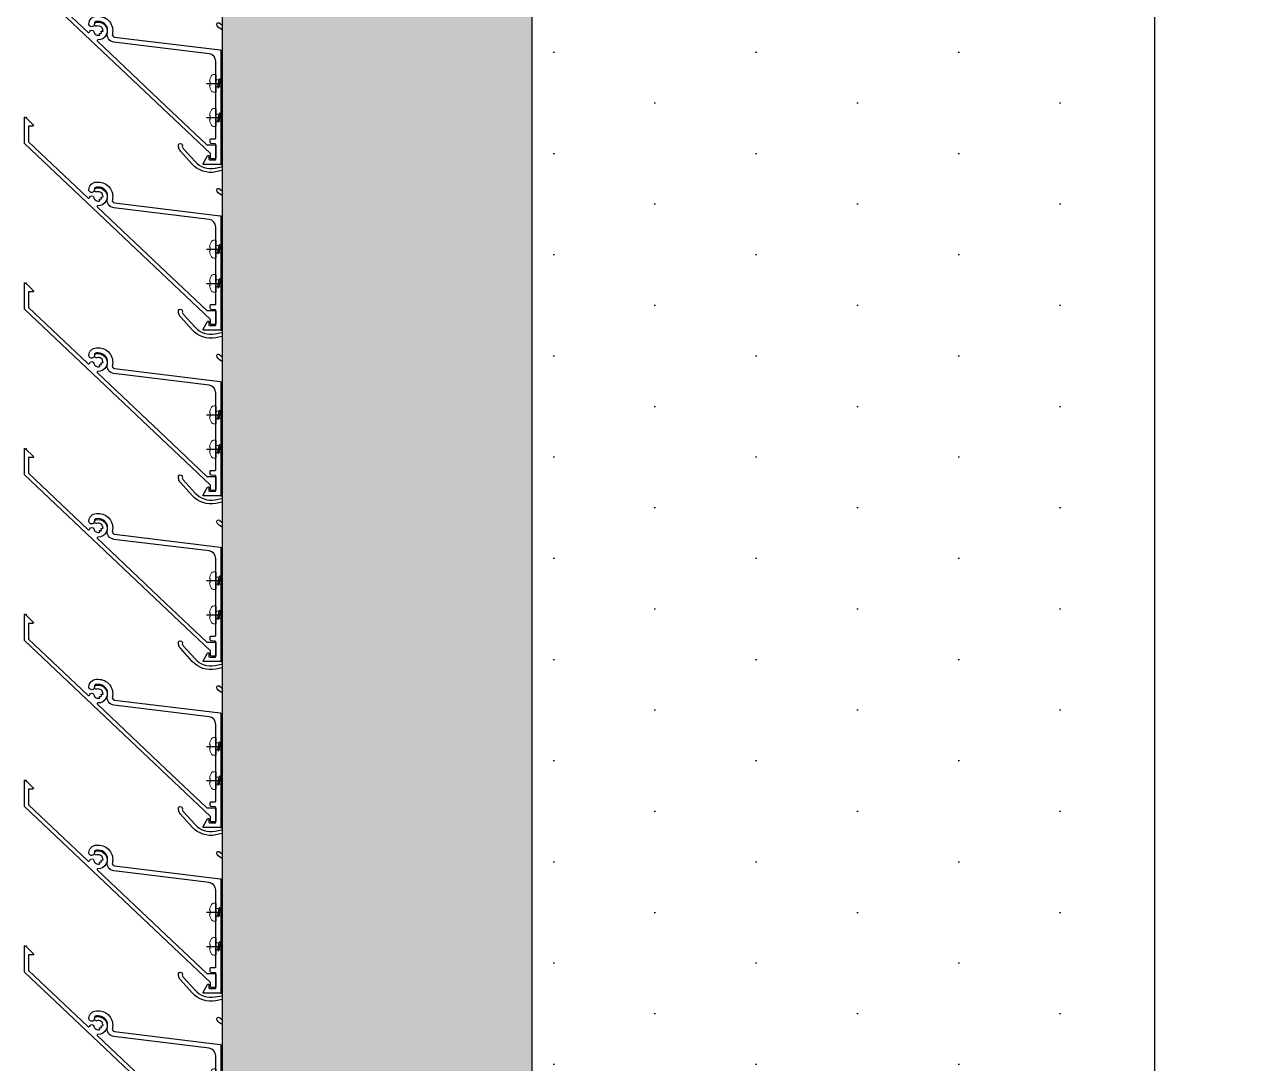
# Model space of a CAD drawing. Header units: millimetres. Extents: x 652937 to 1670132, y 1473552 to 2851037.
# Drawn here: x 708333.6 to 708816.7, y 1485443.9 to 1485851.3 of the extents above; entities that cross this region are included whole.
import ezdxf

# ---------------------------------------------------------------- set-up
doc = ezdxf.new("R2010")
doc.units = ezdxf.units.MM
doc.linetypes.add('CENTER', pattern=[50.8, 31.75, -6.35, 6.35, -6.35])
doc.linetypes.add('HIDDEN', pattern=[0.375, 0.25, -0.125])
for name, color, linetype in [('010 - ASPG_ACCESSORIES_MAIN_COLOR_1', 1, 'Continuous'), ('010 - ASPG_EXTR_MAIN_COLOR_2', 2, 'Continuous'), ('010 - ASPG_FLASHING_HATCH_', 251, 'Continuous'), ('010 - ASPG_FLASHING_MAIN_COLOR_2', 2, 'Continuous'), ('010 - ASPG_FLASHING_MAIN_COLOR_4', 4, 'Continuous'), ('010 - ASPG_FLASHING_WIPEOUT_', 250, 'Continuous'), ('010 - ASPG_FLASING_WIPEOUT_', 250, 'Continuous'), ('010 - ASPG_FRAMING_MAIN_COLOR_2', 2, 'Continuous'), ('010 - ASPG_FRAMING_SUB_COLOR_2', 1, 'Continuous'), ('010 - ASPG_FRAMING_WIPEOUT_', 250, 'Continuous'), ('BOLT & SCREW', 251, 'Continuous'), ('Center Line', 1, 'CENTER'), ('TEXT', 3, 'Continuous')]:
    doc.layers.add(name, color=color, linetype=linetype)
doc.layers.add('010 - ASPG_EXTR_DEF_SUB', color=250, linetype='Continuous', plot=False)
for name, color, linetype, lineweight in [('12-GRID', 1, 'CENTER', 13), ('A-FLOR-E', 2, 'Continuous', 9), ('A-WALL', 2, 'Continuous', 25), ('Part', 2, 'Continuous', 0), ('SCREW', 8, 'Continuous', 5)]:
    doc.layers.add(name, color=color, linetype=linetype, lineweight=lineweight)

# ---------------------------------------------------------------- blocks, each defined once
blk = doc.blocks.new('3')
at = {"layer": 'Part', "color": 251, "linetype": 'HIDDEN', "lineweight": 0, "ltscale": 5}
for p, q in [((-147.2311, 2.0268), (-164.1441, 2.0272)), ((-147.2311, 1.4818), (-164.1441, 1.4822))]:
    blk.add_line(p, q, dxfattribs=at)
at = {"layer": 'Part', "color": 4, "lineweight": 0}
blk.add_lwpolyline([(-164.1441, 2.0672), (-147.2311, 2.0668), (-147.2311, 1.4418), (-164.1441, 1.4422)], close=True, dxfattribs=at)
blk = doc.blocks.new('W-1-PP18-ST_ENT3_REV02_20260413-050421_PP18_ENT3_MAIN_PLAN')
at = {"layer": 'A-FLOR-E'}
h = blk.add_hatch(dxfattribs=at)
h.set_pattern_fill('CROSS', color=250, scale=50, angle=210.769)
h.set_pattern_definition([(90.0083, (9903.9, -26817.58), (-317.546, 317.454), [158.75, -476.25]), (180.0083, (9983.25, -26738.2), (-317.454, -317.546), [158.75, -476.25])])
h.paths.add_polyline_path([(10552.77, -11720.11), (10552.66, -10920), (11302.46, -10919.89), (11302.57, -11720)], flags=16)
h.paths.add_polyline_path([(18712.43, -10369.25), (18712.71, -10275.14), (20062.22, -10274.99), (20062.22, -7304.82), (20062.22, 1006.47), (8350.24, 1013.83), (8352.58, -15559.01), (13097.4, -15549.92), (13097.37, -10370.04)])
at = {"layer": 'TEXT'}
h = blk.add_hatch(dxfattribs=at)
h.set_pattern_fill('ANSI34', color=250, scale=21.831008, angle=305.769)
h.set_pattern_definition([(230.0083, (16484.82, -22407.65), (318.622, -267.277), []), (230.0083, (16387.17, -22416.2), (318.622, -267.277), []), (230.0083, (16289.52, -22424.77), (318.622, -267.277), []), (230.0083, (16191.87, -22433.32), (318.622, -267.277), [])])
h.paths.add_polyline_path([(8351.91, -15550.1), (8350.22, 1004.77), (20060.18, 1006.6), (20061.88, -15548.27)], flags=16)
h.paths.add_polyline_path([(8201.93, -15700.13), (8201.11, 1155.65), (20210.65, 1155.93), (20211.47, -15699.85)])
at = {"layer": 'A-WALL', "color": 2, "lineweight": 13}
blk.add_lwpolyline([(20062.22, 1006.47), (20062.22, -15549.89), (8352.6, -15549.94), (8350.22, 1004.77)], close=True, dxfattribs=at)
at = {"xscale": 200.000000000001, "yscale": 200.000000000001, "zscale": 200.000000000001, "rotation": 90}
blk.add_blockref('3', (8614.44, 23052.34), dxfattribs=at)
blk = doc.blocks.new('PZG35-9D5')
at = {"layer": 'Center Line'}
blk.add_line((0, 3.73), (0, -10.53), dxfattribs=at)
at = {"layer": 'SCREW', "color": 8}
for p, q in [((-1.4, 0), (-1.4, -1.09)), ((1.4, 0), (1.4, -0.59)), ((-1.85, -1.4), (1.85, -0.9)), ((-1.85, -1.4), (-1.4, -1.09)), ((-1.85, -1.4), (-1.4, -1.71)), ((-1.85, -2.7), (1.85, -2.2)), ((-1.85, -2.7), (-1.4, -2.39)), ((-1.85, -2.7), (-1.4, -3.01)), ((-1.85, -4), (-1.4, -3.69)), ((-1.85, -4), (-0.99, -3.88)), ((-1.85, -4), (-1.4, -4.31)), ((-1.4, -1.09), (1.4, -0.59)), ((-1.4, -1.71), (1.4, -1.21)), ((-1.4, -1.71), (-1.4, -2.39)), ((-1.4, -2.39), (1.4, -1.89)), ((-1.4, -3.01), (1.4, -2.51)), ((-1.4, -3.01), (-1.4, -3.69)), ((-1.4, -3.69), (-0.84, -3.59)), ((-1.4, -4.31), (-1.18, -4.27)), ((-1.4, -4.31), (-1.4, -8.1)), ((0.56, -3.34), (1.4, -3.19)), ((0.71, -3.65), (1.85, -3.5)), ((0.71, -3.93), (1.4, -3.81)), ((0.71, -4.61), (1.4, -4.49)), ((0.71, -4.95), (1.85, -4.8)), ((1.85, -0.9), (1.4, -0.59)), ((1.85, -0.9), (1.4, -1.21)), ((1.4, -1.21), (1.4, -1.89)), ((1.85, -2.2), (1.4, -1.89)), ((1.85, -2.2), (1.4, -2.51)), ((1.4, -2.51), (1.4, -3.19)), ((1.85, -3.5), (1.4, -3.19)), ((1.85, -3.5), (1.4, -3.81)), ((1.4, -3.81), (1.4, -4.49)), ((1.85, -4.8), (1.4, -4.49)), ((1.85, -4.8), (1.4, -5.11)), ((0, -9.5), (-1.4, -8.1)), ((0, -9.5), (1.4, -8.1)), ((0.71, -5.23), (1.4, -5.11)), ((1.4, -5.11), (1.4, -8.1))]:
    blk.add_line(p, q, dxfattribs=at)
blk.add_lwpolyline([(0, -9.5), (0.71, -5.23), (0.71, -3.6, 0.417657), (0.41, -3.3, 0.108102), (-0.84, -3.59), (-1.4, -4.7)], format="xyb", dxfattribs=at)
blk = doc.blocks.new('*U9352')
at = {"layer": 'SCREW', "color": 6}
blk.add_lwpolyline([(3.03, 1.78, 0.09906), (0.8, 2.55), (0.8, 2.27), (-0.8, 2.27), (-0.8, 2.55, 0.09906), (-3.03, 1.78, 0.266588), (-3.5, 0.96), (-3.5, 0.2, 0.414214), (-3.3, 0), (3.3, 0, 0.414214), (3.5, 0.2), (3.5, 0.96, 0.266588)], format="xyb", close=True, dxfattribs=at)
at = {"layer": 'SCREW'}
blk.add_blockref('PZG35-9D5', (0, 0), dxfattribs=at)
blk = doc.blocks.new('*U9355')
blk.add_point((0, 0))
at = {"layer": '010 - ASPG_ACCESSORIES_MAIN_COLOR_1'}
blk.add_lwpolyline([(-39.7, -0.6, 0.414214), (-40, -0.9), (-40, -7.37, 0.57735), (-39.65, -7.57), (-36.64, -5.83, 0.767327), (-36.79, -5.3), (-37.9, -5.3, -0.414214), (-38.2, -5), (-38.2, -2.8, -0.414214), (-38, -2.6), (-32.18, -2.6, -0.388879), (-31.98, -2.78), (-31.85, -4.34, 0.388879), (-31.35, -4.8), (-30.3, -4.8, 0.414214), (-30, -4.5), (-30, -2.9, -0.414214), (-29.7, -2.6), (0.41, -2.6, -0.378969), (3.39, -5.24), (7.95, -42.52, 0.446593), (11.62, -45.08, -0.489802), (16.08, -48.68), (16.06, -49.36, -0.18248), (15.8, -50.02, -0.267949), (15.33, -50.17, 1.122115), (15.1, -52.34, 0.405004), (18.06, -49.4), (18.08, -48.72, 0.489805), (11.16, -43.13, -0.446597), (9.94, -42.28), (4.87, -0.85, 0.364176), (4.57, -0.6)], format="xyb", close=True, dxfattribs=at)
at = {"layer": '010 - ASPG_EXTR_DEF_SUB'}
for p in [(-40, -0.5), (43.44, -76.9), (43.44, -77.5)]:
    blk.add_point(p, dxfattribs=at)
at = {"layer": '010 - ASPG_EXTR_MAIN_COLOR_2'}
blk.add_lwpolyline([(11.37, -48.15), (11.47, -47.44), (12.18, -47.56), (12.29, -46.79, -0.535538), (14.19, -49.17, 0.991572), (15.66, -49.58, 1.157025), (8.79, -48.77, -0.688558), (8.27, -48.99), (-17.14, -22.17), (-32.34, -6.13), (-32.34, -2.9, 0.414312), (-32.64, -2.6), (-37.54, -2.6, 0.414116), (-37.84, -2.9), (-37.84, -4.3, 0.414214), (-37.54, -4.6), (-35.99, -4.6, -0.205895), (-35.77, -4.69), (33.23, -77.5), (43.14, -77.5, 0.668179), (43.36, -76.99), (40.52, -74.15, 0.668179), (40.01, -74.36), (40.01, -76), (33.87, -76), (11.86, -52.78, -0.558354), (12.08, -51.95, 0.766275), (12.04, -50.39, -0.438583), (10.71, -48.05)], format="xyb", close=True, dxfattribs=at)
at = {"layer": 'SCREW', "rotation": 180}
for p in [(-21.65, -2.5), (-8.24, -2.5)]:
    blk.add_blockref('*U9352', p, dxfattribs=at)
blk = doc.blocks.new('*U6670')
blk.add_wipeout([(1440, 4), (60, 4), (60, 69.3), (1440, 69.3)]).dxf.layer = '010 - ASPG_FRAMING_WIPEOUT_'
at = {"layer": '010 - ASPG_FRAMING_MAIN_COLOR_2'}
blk.add_lwpolyline([(1410, 69.3), (90, 69.3), (90, 6), (1410, 6)], close=True, dxfattribs=at)
at = {"layer": '010 - ASPG_FRAMING_SUB_COLOR_2'}
for points in [[(1440, 4), (60, 4), (60, 69.3), (1440, 69.3)], [(60, 2), (60, 4), (1440, 4), (1440, 2)]]:
    blk.add_lwpolyline(points, close=True, dxfattribs=at)
at = {"color": 1, "xscale": -1, "rotation": 180}
for p in [(741.77, 69.3), (806.77, 69.3), (871.77, 69.3), (936.77, 69.3), (1001.77, 69.3), (1066.77, 69.3), (1131.77, 69.3)]:
    blk.add_blockref('*U9355', p, dxfattribs=at)
blk = doc.blocks.new('*U9351')
at = {"layer": '12-GRID', "color": 8, "linetype": 'CENTER'}
for p, q in [((0, -6.2), (0, 2.2)), ((-4.2, -2), (4.2, -2))]:
    blk.add_line(p, q, dxfattribs=at)
at = {"layer": 'BOLT & SCREW'}
for p, q in [((-0.55, -1.77), (-1.77, -1.56)), ((-0.55, -2.23), (-1.77, -2.44)), ((-0.46, -1.77), (-0.88, -1.56)), ((-0.46, -2.23), (-0.88, -2.44)), ((-0.23, -1.45), (-0.44, -0.23)), ((-0.23, -1.54), (-0.44, -1.12)), ((-0.23, -2.46), (-0.44, -2.88)), ((-0.23, -2.55), (-0.44, -3.77)), ((0.23, -1.45), (0.44, -0.23)), ((0.23, -1.54), (0.44, -1.12)), ((0.44, -2.88), (0.23, -2.46)), ((0.23, -2.55), (0.44, -3.77)), ((0.46, -1.77), (0.88, -1.56)), ((0.46, -2.23), (0.88, -2.44)), ((0.55, -1.77), (1.77, -1.56)), ((0.55, -2.23), (1.77, -2.44))]:
    blk.add_line(p, q, dxfattribs=at)
for points in [[(-1.77, -1.56), (-0.88, -1.56, 0.414214), (-0.44, -1.12), (-0.44, -0.23), (0.44, -0.23), (0.44, -1.12, 0.414214), (0.88, -1.56), (1.77, -1.56), (1.77, -2.44), (0.88, -2.44, 0.414214), (0.44, -2.88), (0.44, -3.77), (-0.44, -3.77), (-0.44, -2.88, 0.414214), (-0.88, -2.44), (-1.77, -2.44)], [(0.23, -2.46, -0.414214), (0.46, -2.23), (0.55, -2.23), (0.55, -1.77), (0.46, -1.77, -0.414214), (0.23, -1.54), (0.23, -1.45), (-0.23, -1.45), (-0.23, -1.54, -0.414214), (-0.46, -1.77), (-0.55, -1.77), (-0.55, -2.23), (-0.46, -2.23, -0.414214), (-0.23, -2.46), (-0.23, -2.55), (0.23, -2.55)]]:
    blk.add_lwpolyline(points, format="xyb", close=True, dxfattribs=at)
blk.add_circle((0, -2), 3.5, dxfattribs=at)
blk = doc.blocks.new('*U8554')
at = {"layer": '010 - ASPG_EXTR_DEF_SUB', "color": 152, "true_color": 0x2776bb}
for p in [(650, 0), (715, 0), (780, 0), (845, 0), (910, 0), (975, 0)]:
    blk.add_point(p, dxfattribs=at)
at = {"layer": '010 - ASPG_EXTR_MAIN_COLOR_2', "color": 2}
for points in [[(617.47, 68.57), (625.86, 68.57, -0.607385), (626.35, 67.62, -0.045829), (607.78, 45.76, -0.560492)], [(595.56, 33.07, 0.077048), (628.74, 68.44, -0.247674), (628.99, 68.57), (630.98, 68.57, -0.044131), (631.47, 68.5, -0.125846), (633.96, 67.21, -0.098851), (634.82, 66.03, -0.205828), (634.79, 61.2, -0.115116), (631.37, 57.18, 0.822373), (632.46, 56.1, 0.109185), (636.15, 60.56, 0.208323), (636.19, 66.64, 0.100528), (634.97, 68.32, 0.145116), (631.29, 70.07), (615.76, 70.07, 0.433659)], [(1043.56, 29.38, 0.030674), (1028.46, 15.06, 0.4171), (1029.11, 5.27, 0.935553), (1030.1, 6.41, -0.43441), (1029.8, 14.29, -0.014998)]]:
    blk.add_lwpolyline(points, format="xyb", dxfattribs=at)
for points in [[(680.76, 70.07, 0.433659), (680.46, 69.75), (680.84, 63.96, 0.082069), (680.86, 63.87, 0.720654), (682.33, 63.97, 0.079224), (682.34, 64.07), (682.07, 68.14, -0.433659), (682.47, 68.57), (690.86, 68.57, -0.607385), (691.35, 67.62, -0.045829), (672.78, 45.76, -0.560492), (672.29, 45.89, 0.31786), (669.21, 48.24, 0.953288), (669.08, 46.72, -2.423004), (667.26, 44.89, 0.952315), (665.74, 44.76, 0.300821), (667.89, 41.76, -0.560492), (667.98, 41.25, -0.019425), (658.62, 33.46, -0.552501), (658.15, 33.64, 0.344461), (654.99, 36.3, 0.952015), (654.86, 34.78, -2.423186), (653.04, 32.95, 0.952015), (651.52, 32.82, 0.2854), (653.49, 29.89, -0.553378), (653.56, 29.38, 0.030674), (638.46, 15.06, 0.4171), (639.11, 5.27, 0.935553), (640.1, 6.41, -0.43441), (639.8, 14.29, -0.014998), (646.92, 21.45, -0.738349), (649.92, 19.76, 0.004917), (646.81, 4.8, 0.263611), (649.88, -4.46), (655, -9.08, 0.125884), (656.27, -9.75, 0.044275), (657.09, -9.87, 1.107655), (657.13, -8.33, -0.215596), (656.02, -7.99), (650.89, -3.35, -0.263611), (648.28, 4.51, -0.004855), (651.34, 19.26, 0.23396), (650.82, 21.95, -0.24081), (650.71, 24.9, -0.104157), (650.78, 25), (652.99, 26.93, -0.229021), (655.7, 26.89, -0.381721), (660.27, 9.07, 0.977382), (661.62, 8.41, 0.361105), (657.41, 27.5, -0.496126), (657.44, 30.69, 0.003188), (659.06, 31.9, -0.002827), (660.56, 33.07, 0.077048), (693.74, 68.44, -0.247674), (693.99, 68.57), (695.98, 68.57, -0.044131), (696.47, 68.5, -0.125846), (698.96, 67.21, -0.098851), (699.82, 66.03, -0.205828), (699.79, 61.2, -0.115116), (696.37, 57.18, 0.822373), (697.46, 56.1, 0.109185), (701.15, 60.56, 0.208323), (701.19, 66.64, 0.100528), (699.97, 68.32, 0.145116), (696.29, 70.07)], [(745.76, 70.07, 0.433659), (745.46, 69.75), (745.84, 63.96, 0.082069), (745.86, 63.87, 0.720654), (747.33, 63.97, 0.079224), (747.34, 64.07), (747.07, 68.14, -0.433659), (747.47, 68.57), (755.86, 68.57, -0.607385), (756.35, 67.62, -0.045829), (737.78, 45.76, -0.560492), (737.29, 45.89, 0.31786), (734.21, 48.24, 0.953288), (734.08, 46.72, -2.423004), (732.26, 44.89, 0.952315), (730.74, 44.76, 0.300821), (732.89, 41.76, -0.560492), (732.98, 41.25, -0.019425), (723.62, 33.46, -0.552501), (723.15, 33.64, 0.344461), (719.99, 36.3, 0.952015), (719.86, 34.78, -2.423186), (718.04, 32.95, 0.952015), (716.52, 32.82, 0.2854), (718.49, 29.89, -0.553378), (718.56, 29.38, 0.030674), (703.46, 15.06, 0.4171), (704.11, 5.27, 0.935553), (705.1, 6.41, -0.43441), (704.8, 14.29, -0.014998), (711.92, 21.45, -0.738349), (714.92, 19.76, 0.004917), (711.81, 4.8, 0.263611), (714.88, -4.46), (720, -9.08, 0.125884), (721.27, -9.75, 0.044275), (722.09, -9.87, 1.107655), (722.13, -8.33, -0.215596), (721.02, -7.99), (715.89, -3.35, -0.263611), (713.28, 4.51, -0.004855), (716.34, 19.26, 0.23396), (715.82, 21.95, -0.24081), (715.71, 24.9, -0.104157), (715.78, 25), (717.99, 26.93, -0.229021), (720.7, 26.89, -0.381721), (725.27, 9.07, 0.977382), (726.62, 8.41, 0.361105), (722.41, 27.5, -0.496126), (722.44, 30.69, 0.003188), (724.06, 31.9, -0.002827), (725.56, 33.07, 0.077048), (758.74, 68.44, -0.247674), (758.99, 68.57), (760.98, 68.57, -0.044131), (761.47, 68.5, -0.125846), (763.96, 67.21, -0.098851), (764.82, 66.03, -0.205828), (764.79, 61.2, -0.115116), (761.37, 57.18, 0.822373), (762.46, 56.1, 0.109185), (766.15, 60.56, 0.208323), (766.19, 66.64, 0.100528), (764.97, 68.32, 0.145116), (761.29, 70.07)], [(810.76, 70.07, 0.433659), (810.46, 69.75), (810.84, 63.96, 0.082069), (810.86, 63.87, 0.720654), (812.33, 63.97, 0.079224), (812.34, 64.07), (812.07, 68.14, -0.433659), (812.47, 68.57), (820.86, 68.57, -0.607385), (821.35, 67.62, -0.045829), (802.78, 45.76, -0.560492), (802.29, 45.89, 0.31786), (799.21, 48.24, 0.953288), (799.08, 46.72, -2.423004), (797.26, 44.89, 0.952315), (795.74, 44.76, 0.300821), (797.89, 41.76, -0.560492), (797.98, 41.25, -0.019425), (788.62, 33.46, -0.552501), (788.15, 33.64, 0.344461), (784.99, 36.3, 0.952015), (784.86, 34.78, -2.423186), (783.04, 32.95, 0.952015), (781.52, 32.82, 0.2854), (783.49, 29.89, -0.553378), (783.56, 29.38, 0.030674), (768.46, 15.06, 0.4171), (769.11, 5.27, 0.935553), (770.1, 6.41, -0.43441), (769.8, 14.29, -0.014998), (776.92, 21.45, -0.738349), (779.92, 19.76, 0.004917), (776.81, 4.8, 0.263611), (779.88, -4.46), (785, -9.08, 0.125884), (786.27, -9.75, 0.044275), (787.09, -9.87, 1.107655), (787.13, -8.33, -0.215596), (786.02, -7.99), (780.89, -3.35, -0.263611), (778.28, 4.51, -0.004855), (781.34, 19.26, 0.23396), (780.82, 21.95, -0.24081), (780.71, 24.9, -0.104157), (780.78, 25), (782.99, 26.93, -0.229021), (785.7, 26.89, -0.381721), (790.27, 9.07, 0.977382), (791.62, 8.41, 0.361105), (787.41, 27.5, -0.496126), (787.44, 30.69, 0.003188), (789.06, 31.9, -0.002827), (790.56, 33.07, 0.077048), (823.74, 68.44, -0.247674), (823.99, 68.57), (825.98, 68.57, -0.044131), (826.47, 68.5, -0.125846), (828.96, 67.21, -0.098851), (829.82, 66.03, -0.205828), (829.79, 61.2, -0.115116), (826.37, 57.18, 0.822373), (827.46, 56.1, 0.109185), (831.15, 60.56, 0.208323), (831.19, 66.64, 0.100528), (829.97, 68.32, 0.145116), (826.29, 70.07)], [(875.76, 70.07, 0.433659), (875.46, 69.75), (875.84, 63.96, 0.082069), (875.86, 63.87, 0.720654), (877.33, 63.97, 0.079224), (877.34, 64.07), (877.07, 68.14, -0.433659), (877.47, 68.57), (885.86, 68.57, -0.607385), (886.35, 67.62, -0.045829), (867.78, 45.76, -0.560492), (867.29, 45.89, 0.31786), (864.21, 48.24, 0.953288), (864.08, 46.72, -2.423004), (862.26, 44.89, 0.952315), (860.74, 44.76, 0.300821), (862.89, 41.76, -0.560492), (862.98, 41.25, -0.019425), (853.62, 33.46, -0.552501), (853.15, 33.64, 0.344461), (849.99, 36.3, 0.952015), (849.86, 34.78, -2.423186), (848.04, 32.95, 0.952015), (846.52, 32.82, 0.2854), (848.49, 29.89, -0.553378), (848.56, 29.38, 0.030674), (833.46, 15.06, 0.4171), (834.11, 5.27, 0.935553), (835.1, 6.41, -0.43441), (834.8, 14.29, -0.014998), (841.92, 21.45, -0.738349), (844.92, 19.76, 0.004917), (841.81, 4.8, 0.263611), (844.88, -4.46), (850, -9.08, 0.125884), (851.27, -9.75, 0.044275), (852.09, -9.87, 1.107655), (852.13, -8.33, -0.215596), (851.02, -7.99), (845.89, -3.35, -0.263611), (843.28, 4.51, -0.004855), (846.34, 19.26, 0.23396), (845.82, 21.95, -0.24081), (845.71, 24.9, -0.104157), (845.78, 25), (847.99, 26.93, -0.229021), (850.7, 26.89, -0.381721), (855.27, 9.07, 0.977382), (856.62, 8.41, 0.361105), (852.41, 27.5, -0.496126), (852.44, 30.69, 0.003188), (854.06, 31.9, -0.002827), (855.56, 33.07, 0.077048), (888.74, 68.44, -0.247674), (888.99, 68.57), (890.98, 68.57, -0.044131), (891.47, 68.5, -0.125846), (893.96, 67.21, -0.098851), (894.82, 66.03, -0.205828), (894.79, 61.2, -0.115116), (891.37, 57.18, 0.822373), (892.46, 56.1, 0.109185), (896.15, 60.56, 0.208323), (896.19, 66.64, 0.100528), (894.97, 68.32, 0.145116), (891.29, 70.07)], [(940.76, 70.07, 0.433659), (940.46, 69.75), (940.84, 63.96, 0.082069), (940.86, 63.87, 0.720654), (942.33, 63.97, 0.079224), (942.34, 64.07), (942.07, 68.14, -0.433659), (942.47, 68.57), (950.86, 68.57, -0.607385), (951.35, 67.62, -0.045829), (932.78, 45.76, -0.560492), (932.29, 45.89, 0.31786), (929.21, 48.24, 0.953288), (929.08, 46.72, -2.423004), (927.26, 44.89, 0.952315), (925.74, 44.76, 0.300821), (927.89, 41.76, -0.560492), (927.98, 41.25, -0.019425), (918.62, 33.46, -0.552501), (918.15, 33.64, 0.344461), (914.99, 36.3, 0.952015), (914.86, 34.78, -2.423186), (913.04, 32.95, 0.952015), (911.52, 32.82, 0.2854), (913.49, 29.89, -0.553378), (913.56, 29.38, 0.030674), (898.46, 15.06, 0.4171), (899.11, 5.27, 0.935553), (900.1, 6.41, -0.43441), (899.8, 14.29, -0.014998), (906.92, 21.45, -0.738349), (909.92, 19.76, 0.004917), (906.81, 4.8, 0.263611), (909.88, -4.46), (915, -9.08, 0.125884), (916.27, -9.75, 0.044275), (917.09, -9.87, 1.107655), (917.13, -8.33, -0.215596), (916.02, -7.99), (910.89, -3.35, -0.263611), (908.28, 4.51, -0.004855), (911.34, 19.26, 0.23396), (910.82, 21.95, -0.24081), (910.71, 24.9, -0.104157), (910.78, 25), (912.99, 26.93, -0.229021), (915.7, 26.89, -0.381721), (920.27, 9.07, 0.977382), (921.62, 8.41, 0.361105), (917.41, 27.5, -0.496126), (917.44, 30.69, 0.003188), (919.06, 31.9, -0.002827), (920.56, 33.07, 0.077048), (953.74, 68.44, -0.247674), (953.99, 68.57), (955.98, 68.57, -0.044131), (956.47, 68.5, -0.125846), (958.96, 67.21, -0.098851), (959.82, 66.03, -0.205828), (959.79, 61.2, -0.115116), (956.37, 57.18, 0.822373), (957.46, 56.1, 0.109185), (961.15, 60.56, 0.208323), (961.19, 66.64, 0.100528), (959.97, 68.32, 0.145116), (956.29, 70.07)], [(1005.76, 70.07, 0.433659), (1005.46, 69.75), (1005.84, 63.96, 0.082069), (1005.86, 63.87, 0.720654), (1007.33, 63.97, 0.079224), (1007.34, 64.07), (1007.07, 68.14, -0.433659), (1007.47, 68.57), (1015.86, 68.57, -0.607385), (1016.35, 67.62, -0.045829), (997.78, 45.76, -0.560492), (997.29, 45.89, 0.31786), (994.21, 48.24, 0.953288), (994.08, 46.72, -2.423004), (992.26, 44.89, 0.952315), (990.74, 44.76, 0.300821), (992.89, 41.76, -0.560492), (992.98, 41.25, -0.019425), (983.62, 33.46, -0.552501), (983.15, 33.64, 0.344461), (979.99, 36.3, 0.952015), (979.86, 34.78, -2.423186), (978.04, 32.95, 0.952015), (976.52, 32.82, 0.2854), (978.49, 29.89, -0.553378), (978.56, 29.38, 0.030674), (963.46, 15.06, 0.4171), (964.11, 5.27, 0.935553), (965.1, 6.41, -0.43441), (964.8, 14.29, -0.014998), (971.92, 21.45, -0.738349), (974.92, 19.76, 0.004917), (971.81, 4.8, 0.263611), (974.88, -4.46), (980, -9.08, 0.125884), (981.27, -9.75, 0.044275), (982.09, -9.87, 1.107655), (982.13, -8.33, -0.215596), (981.02, -7.99), (975.89, -3.35, -0.263611), (973.28, 4.51, -0.004855), (976.34, 19.26, 0.23396), (975.82, 21.95, -0.24081), (975.71, 24.9, -0.104157), (975.78, 25), (977.99, 26.93, -0.229021), (980.7, 26.89, -0.381721), (985.27, 9.07, 0.977382), (986.62, 8.41, 0.361105), (982.41, 27.5, -0.496126), (982.44, 30.69, 0.003188), (984.06, 31.9, -0.002827), (985.56, 33.07, 0.077048), (1018.74, 68.44, -0.247674), (1018.99, 68.57), (1020.98, 68.57, -0.044131), (1021.47, 68.5, -0.125846), (1023.96, 67.21, -0.098851), (1024.82, 66.03, -0.205828), (1024.79, 61.2, -0.115116), (1021.37, 57.18, 0.822373), (1022.46, 56.1, 0.109185), (1026.15, 60.56, 0.208323), (1026.19, 66.64, 0.100528), (1024.97, 68.32, 0.145116), (1021.29, 70.07)]]:
    blk.add_lwpolyline(points, format="xyb", close=True, dxfattribs=at)
at = {"rotation": 179.999999999989}
for p in [(669.09, 42.89), (734.09, 42.89), (799.09, 42.89), (864.09, 42.89), (929.09, 42.89), (994.09, 42.89), (654.87, 30.95), (719.87, 30.95), (784.87, 30.95), (849.87, 30.95), (914.87, 30.95), (979.87, 30.95)]:
    blk.add_blockref('*U9351', p, dxfattribs=at)
blk = doc.blocks.new('W-1-PP18-ST_ENT3_REV02_20260413-054934_PP18_ENT3_ASPG_MAIN_PL')
at = {"rotation": 90}
blk.add_blockref('*U6670', (8153, -7948), dxfattribs=at)
at = {"color": 1, "xscale": -1, "rotation": 270}
blk.add_blockref('*U8554', (8076.33, -7831), dxfattribs=at)
blk = doc.blocks.new('*U9052')
blk.add_wipeout([(0, -52), (3000, -52), (3000, -296), (0, -296)]).dxf.layer = '010 - ASPG_FLASHING_WIPEOUT_'
at = {"layer": '010 - ASPG_FLASHING_HATCH_'}
h = blk.add_hatch(dxfattribs=at)
h.set_pattern_fill('DOTS', color=256, scale=0.5)
h.set_pattern_definition([(0, (0, 0), (19.84375, 39.6875), [0, -39.6875])])
h.paths.add_polyline_path([(0, -52), (3000, -52), (3000, -296), (0, -296)])
at = {"layer": '010 - ASPG_FLASHING_MAIN_COLOR_2'}
blk.add_lwpolyline([(0, -52), (3000, -52), (3000, -296), (0, -296)], close=True, dxfattribs=at)
blk.add_wipeout([(0, 69.3), (3000, 69.3), (3000, -52), (0, -52)]).dxf.layer = '010 - ASPG_FLASING_WIPEOUT_'
at = {"layer": '010 - ASPG_FLASHING_HATCH_'}
h = blk.add_hatch(dxfattribs=at)
h.set_pattern_fill('DOTS', color=256, scale=0.1)
h.set_pattern_definition([(0, (0, 0), (3.96875, 7.9375), [0, -7.9375])])
h.paths.add_polyline_path([(0, 69.3), (3000, 69.3), (3000, -52), (0, -52)])
at = {"layer": '010 - ASPG_FLASHING_MAIN_COLOR_4'}
blk.add_lwpolyline([(0, 69.3), (3000, 69.3), (3000, -52), (0, -52)], close=True, dxfattribs=at)
blk = doc.blocks.new('W-1-PP18-ST_ENT3_REV02_20260618-221618_LOPF_FLASHING')
at = {"rotation": 90}
blk.add_blockref('*U9052', (8286.52, -7898.84), dxfattribs=at)

msp = doc.modelspace()

# ---------------------------------------------------------------- block references
at = {"color": 6}
msp.add_blockref('W-1-PP18-ST_ENT3_REV02_20260413-050421_PP18_ENT3_MAIN_PLAN', (700327.4222, 1492652.7123), dxfattribs=at)

# ---------------------------------------------------------------- next in the draw order: block references
msp.add_blockref('W-1-PP18-ST_ENT3_REV02_20260413-054934_PP18_ENT3_ASPG_MAIN_PL', (700327.4222, 1492652.7123), dxfattribs=at)

# ---------------------------------------------------------------- next in the draw order: block references
msp.add_blockref('W-1-PP18-ST_ENT3_REV02_20260618-221618_LOPF_FLASHING', (700193.9006, 1492603.5552))

doc.saveas('drawing.dxf')
